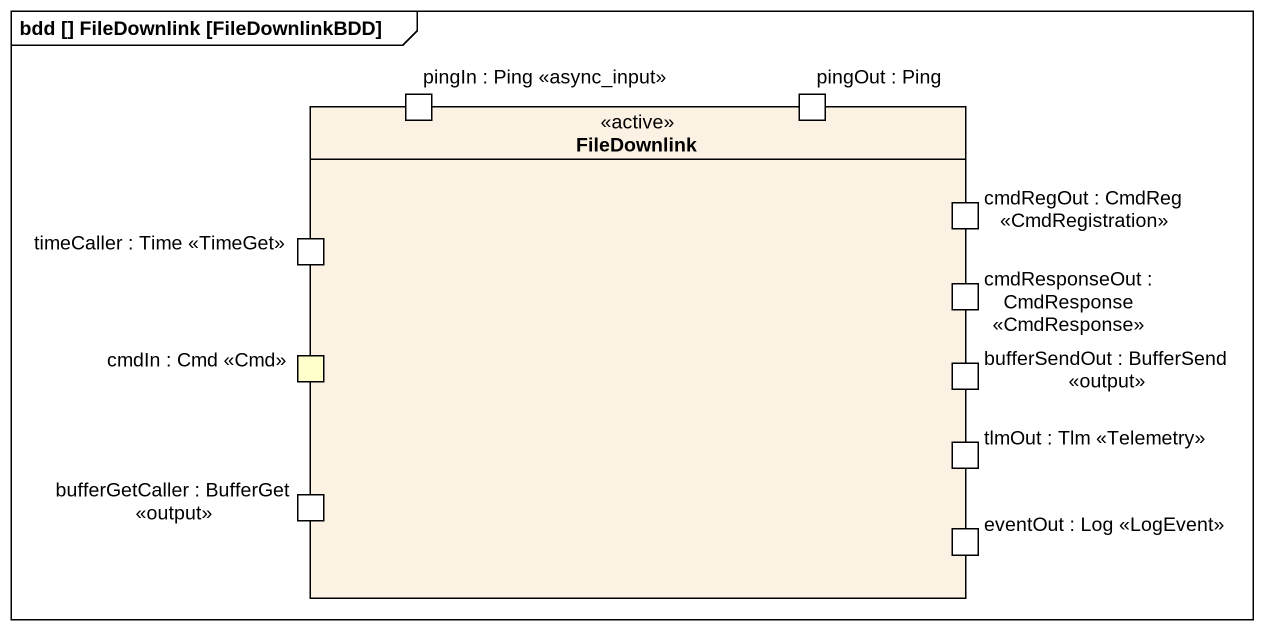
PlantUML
@startuml
mainframe bdd [] FileDownlink [FileDownlinkBDD]
rectangle FileDownlink <<active>> {
  port "pingIn : Ping <<async_input>>" as pingIn_Ping_async_input
  port "pingOut : Ping" as pingOut_Ping
  port "timeCaller : Time <<TimeGet>>" as timeCaller_Time_TimeGet
  port "cmdRegOut : CmdReg <<CmdRegistration>>" as cmdRegOut_CmdReg
  port "cmdResponseOut : CmdResponse <<CmdResponse>>" as cmdResponseOut_CmdResponse
  port "cmdIn : Cmd <<Cmd>>" as cmdIn_Cmd_Cmd #FFFFCC
  port "bufferSendOut : BufferSend <<output>>" as bufferSendOut_BufferSend
  port "bufferGetCaller : BufferGet <<output>>" as bufferGetCaller_BufferGet
  port "tlmOut : Tlm <<Telemetry>>" as tlmOut_Tlm_Telemetry
  port "eventOut : Log <<LogEvent>>" as eventOut_Log_LogEvent
}
@enduml
